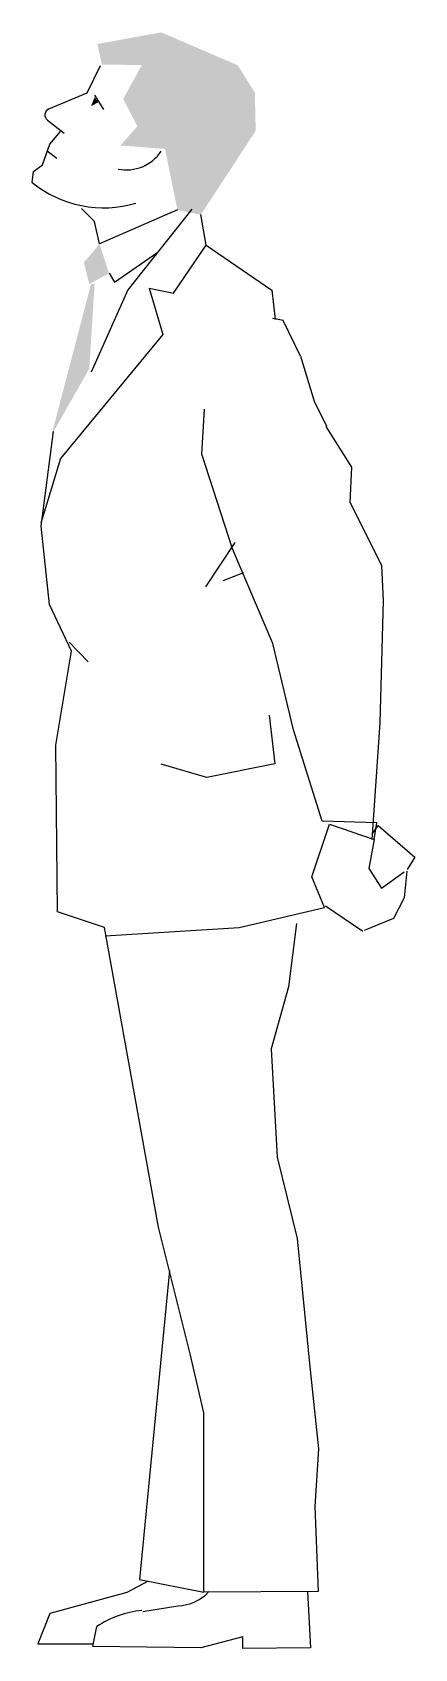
# Model space of a CAD drawing. Extents: x 13.27 to 13.71, y 3.39 to 5.24.
import ezdxf

# ---------------------------------------------------------------- set-up
doc = ezdxf.new("R2010")
doc.units = 0
doc.header["$LTSCALE"] = 100
doc.header["$MEASUREMENT"] = 0
doc.layers.add('P-PESSOA', color=2, linetype='CONTINUOUS')

msp = doc.modelspace()

# ---------------------------------------------------------------- linework, layer by layer
at = {"layer": 'P-PESSOA'}
for p, q in [((13.3332, 5.173), (13.3487, 5.2043)), ((13.2895, 5.1546), (13.3332, 5.173)), ((13.3418, 5.1702), (13.3521, 5.1537)), ((13.2878, 5.1417), (13.3068, 5.1269)), ((13.2819, 5.0905), (13.2903, 5.1142)), ((13.2903, 5.1142), (13.3027, 5.1288)), ((13.2876, 5.1065), (13.2986, 5.0981)), ((13.2704, 5.0703), (13.2717, 5.083)), ((13.2717, 5.083), (13.2819, 5.0905)), ((13.3418, 5.0255), (13.3267, 5.0406)), ((13.4368, 5.0388), (13.3475, 4.9998)), ((13.4532, 5.0396), (13.3797, 4.9471)), ((13.3475, 4.9998), (13.3418, 5.0255)), ((13.4695, 4.9986), (13.4635, 5.0334)), ((13.3645, 4.9559), (13.4142, 4.9905)), ((13.4322, 4.9434), (13.4695, 4.9986)), ((13.4695, 4.9986), (13.5449, 4.9467)), ((13.3583, 4.9662), (13.3645, 4.9559)), ((13.3797, 4.9471), (13.3377, 4.8529)), ((13.4043, 4.9491), (13.4322, 4.9434)), ((13.4043, 4.9491), (13.4201, 4.8962)), ((13.5449, 4.9467), (13.5486, 4.9134)), ((13.5458, 4.9147), (13.5582, 4.9126)), ((13.5777, 4.8713), (13.558, 4.9121)), ((13.4201, 4.8962), (13.3027, 4.754)), ((13.5777, 4.8713), (13.5932, 4.8199)), ((13.5932, 4.8199), (13.6076, 4.7911)), ((13.4647, 4.7591), (13.4679, 4.8104)), ((13.2804, 4.6765), (13.2945, 4.7849)), ((13.6366, 4.744), (13.6073, 4.7906)), ((13.3027, 4.754), (13.28, 4.6798)), ((13.4998, 4.6507), (13.4647, 4.7591)), ((13.6348, 4.7038), (13.6366, 4.744)), ((13.671, 4.6316), (13.6348, 4.7038)), ((13.29, 4.5866), (13.2804, 4.6765)), ((13.5026, 4.6577), (13.469, 4.6071)), ((13.546, 4.5421), (13.4998, 4.6507)), ((13.6727, 4.5915), (13.671, 4.6316)), ((13.5124, 4.6232), (13.4887, 4.6139)), ((13.3155, 4.5332), (13.29, 4.5866)), ((13.6692, 4.4513), (13.6727, 4.5915)), ((13.3125, 4.5435), (13.3344, 4.5209)), ((13.5697, 4.443), (13.546, 4.5421)), ((13.2973, 4.4256), (13.3155, 4.5332)), ((13.542, 4.4598), (13.5484, 4.404)), ((13.66, 4.3176), (13.6692, 4.4513)), ((13.6024, 4.3385), (13.5697, 4.443)), ((13.2994, 4.2346), (13.2973, 4.4256)), ((13.4705, 4.3887), (13.4182, 4.4037)), ((13.5484, 4.404), (13.4705, 4.3887)), ((13.5907, 4.2747), (13.6108, 4.3351)), ((13.6652, 4.3364), (13.6024, 4.3385)), ((13.6108, 4.3351), (13.662, 4.3173)), ((13.6599, 4.3236), (13.6668, 4.3337)), ((13.662, 4.3173), (13.6652, 4.3364)), ((13.6668, 4.3337), (13.7086, 4.2973)), ((13.662, 4.3173), (13.6559, 4.2841)), ((13.7086, 4.2973), (13.6999, 4.2831)), ((13.6559, 4.2841), (13.6707, 4.2619)), ((13.6707, 4.2619), (13.6966, 4.2804)), ((13.6994, 4.2812), (13.6966, 4.2507)), ((13.6054, 4.2397), (13.5907, 4.2747)), ((13.6062, 4.2413), (13.649, 4.2125)), ((13.6966, 4.2507), (13.6841, 4.2271)), ((13.353, 4.2168), (13.2994, 4.2346)), ((13.5075, 4.2168), (13.6054, 4.2397)), ((13.6841, 4.2271), (13.6508, 4.2132)), ((13.415, 3.8735), (13.353, 4.2168)), ((13.354, 4.2073), (13.5075, 4.2168)), ((13.5733, 4.2211), (13.5639, 4.1486)), ((13.5639, 4.1486), (13.5441, 4.0778)), ((13.5441, 4.0778), (13.5509, 3.9537)), ((13.5509, 3.9537), (13.5738, 3.8605)), ((13.4518, 3.7266), (13.415, 3.8735)), ((13.5738, 3.8605), (13.5882, 3.7171)), ((13.4275, 3.8236), (13.3931, 3.4698)), ((13.4671, 3.6605), (13.4518, 3.7266)), ((13.5882, 3.7171), (13.5984, 3.6192)), ((13.4671, 3.455), (13.4671, 3.6605)), ((13.5984, 3.6192), (13.5941, 3.5532)), ((13.5941, 3.5532), (13.5979, 3.4558)), ((13.403, 3.4678), (13.3788, 3.4546)), ((13.3931, 3.4698), (13.4671, 3.455)), ((13.3788, 3.4546), (13.2905, 3.4305)), ((13.5979, 3.4558), (13.4671, 3.455)), ((13.5858, 3.4557), (13.5893, 3.3915)), ((13.2905, 3.4305), (13.2767, 3.3961)), ((13.3971, 3.4328), (13.4372, 3.4393)), ((13.3398, 3.3927), (13.3444, 3.4156)), ((13.2767, 3.3961), (13.3398, 3.3961)), ((13.4637, 3.3915), (13.3398, 3.3927)), ((13.5118, 3.4041), (13.4637, 3.3915)), ((13.5118, 3.3904), (13.5118, 3.4041)), ((13.5893, 3.3915), (13.5118, 3.3904))]:
    msp.add_line(p, q, dxfattribs=at)
for centre, radius, start, end in [((13.2924, 5.1477), 0.00754, 112.7948, 232.125), ((13.3781, 5.1326), 0.0479, 258.581, 326.6588), ((13.3523, 5.1713), 0.1301, 230.9706, 286.4782), ((13.4341, 3.4928), 0.0536, 273.2902, 316.2578), ((13.4044, 3.3285), 0.1058, 94.5718, 124.5744)]:
    msp.add_arc(centre, radius, start, end, dxfattribs=at)
for points in [[(13.345, 5.2289), (13.4181, 5.2423), (13.3501, 5.2052), (13.506, 5.2044)], [(13.4009, 5.2139), (13.506, 5.2044), (13.3746, 5.166), (13.5254, 5.1731)], [(13.3418, 5.1681), (13.3377, 5.1578), (13.346, 5.162)], [(13.3746, 5.166), (13.5254, 5.1731), (13.3908, 5.1346), (13.5264, 5.1294)], [(13.3908, 5.1346), (13.5264, 5.1294), (13.3715, 5.1127), (13.4224, 5.1087)], [(13.5264, 5.1294), (13.4224, 5.1087), (13.4635, 5.0334), (13.4368, 5.0388)], [(13.3475, 4.9998), (13.3295, 4.9786), (13.3583, 4.9662), (13.3357, 4.9539)], [(13.3377, 4.9539), (13.2924, 4.7808), (13.3418, 4.9539), (13.3357, 4.857)]]:
    msp.add_solid(points, dxfattribs=at)

doc.saveas('drawing.dxf')
